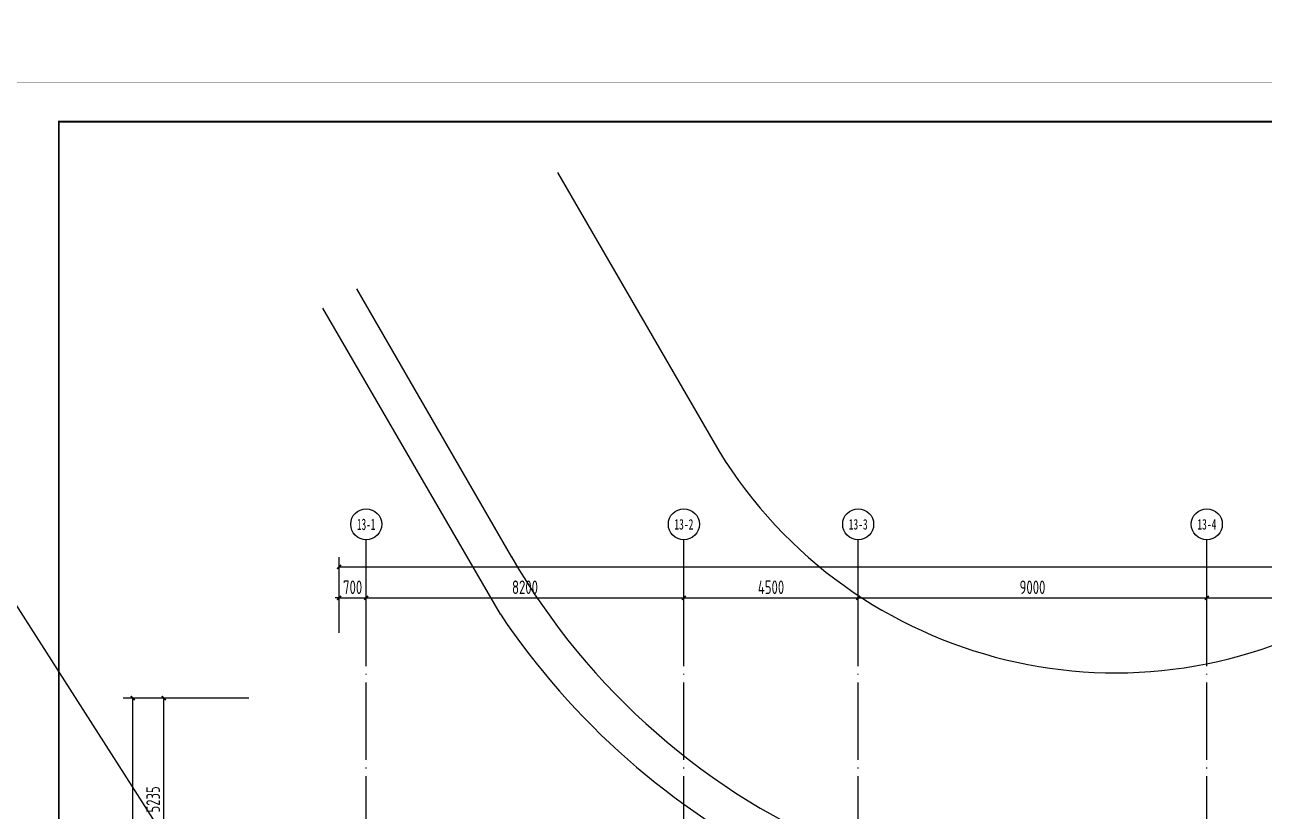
# Model space of a CAD drawing. Extents: x -228436 to 200315, y -41539 to 163917.
# Drawn here: x -9013 to 22981, y 20314 to 40615 of the extents above; entities that cross this region are included whole.
import ezdxf
from ezdxf.enums import TextEntityAlignment as Align

# ---------------------------------------------------------------- set-up
doc = ezdxf.new("R2010")
doc.units = 0
doc.header["$LTSCALE"] = 1000
doc.header["$MEASUREMENT"] = 0
doc.linetypes.add('X-104 13#平面$0$109 3#平面$0$DASH', pattern=[0.35, 0.25, -0.1])
doc.linetypes.add('X-104 13#平面$0$DOTE', pattern=[2.42, 2, -0.2, 0.02, -0.2])
for name, color, linetype in [('AXIS_TEXT', 7, 'Continuous'), ('X-104 13#平面$0$01-标注_轴线坐标', 132, 'Continuous'), ('X-104 13#平面$0$02-TEXT_轴号', 7, 'Continuous'), ('X-104 13#平面$0$A-O_散水', 134, 'Continuous'), ('X-104 13#平面$0$A_AXIS-轴线', 36, 'X-104 13#平面$0$DOTE'), ('X-104 13#平面$0$M-场地 车库入口', 41, 'Continuous'), ('X-104 13#平面$0$M-绿化 首层轮廓', 197, 'Continuous'), ('X-104 13#平面$0$M-道路 边线', 151, 'Continuous')]:
    doc.layers.add(name, color=color, linetype=linetype)
doc.layers.add('X-104 13#平面$0$DIM_MODI', color=6, linetype='Continuous', plot=False)
doc.styles.add('COMPLEX', font='COMPLEX')
doc.styles.add('X-104 13#平面$0$_TCH_AXIS', font='STXIHEI_0.TTF', dxfattribs={"width": 0.75})
doc.styles.add('X-104 13#平面$0$_TCH_DIM_T3', font='ros1.shx', dxfattribs={"width": 0.8, "bigfont": 'jd.shx'})
doc.dimstyles.new('X-104 13#平面$0$_TCH_ARCH&&100', dxfattribs={"dimtxt": 350, "dimasz": 100, "dimexe": 250, "dimexo": 300, "dimgap": 100, "dimtad": 1, "dimdec": 0, "dimzin": 0, "dimdsep": 46, "dimtxsty": 'X-104 13#平面$0$_TCH_DIM_T3', "dimblk": 'X-104 13#平面$0$_ArchTick', "dimcen": 0.09, "dimclrt": 7, "dimazin": 2, "dimtfac": 1, "dimtdec": 0, "dimtix": 1, "dimtmove": 2, "dimatfit": 3, "dimfxl": 0, "dimtolj": 1, "dimtzin": 0, "dimarcsym": 0})

# ---------------------------------------------------------------- blocks, each defined once
blk = doc.blocks.new('图框-A1')
for points, const_width in [([(0, 0), (841, 0), (841, 594), (0, 594)], 0.05), ([(766, 584), (25, 584), (25, 10), (766, 10)], 0.5)]:
    blk.add_lwpolyline(points, close=True, dxfattribs=dict(const_width=const_width))
blk = doc.blocks.new('X-104 13#平面$0$_ArchTick')
at = {"color": 0, "linetype": 'ByBlock', "const_width": 0.4}
blk.add_lwpolyline([(-0.5, -0.5), (0.5, 0.5)], dxfattribs=at)
blk = doc.blocks.new('*D735')
at = {"layer": 'Defpoints', "color": 0, "transparency": 16777216}
for p in [(-6225, 23235), (-2925, 23235), (-2925, -2700)]:
    blk.add_point(p, dxfattribs=at)
at = {"layer": 'X-104 13#平面$0$01-标注_轴线坐标', "color": 0, "lineweight": -2, "transparency": 16777216}
for p, q in [((-3225, 23235), (-6475, 23235)), ((-6225, -2700), (-6225, 23235)), ((-3225, -2700), (-6475, -2700))]:
    blk.add_line(p, q, dxfattribs=at)
at = {"layer": 'X-104 13#平面$0$01-标注_轴线坐标', "color": 0, "lineweight": -2, "transparency": 16777216, "xscale": 100, "yscale": 100, "zscale": 100}
for p, rotation in [((-6225, 23235), 90), ((-6225, -2700), 270)]:
    blk.add_blockref('X-104 13#平面$0$_ArchTick', p, dxfattribs=dict(at, rotation=rotation))
at = {"layer": 'X-104 13#平面$0$01-标注_轴线坐标', "color": 7, "transparency": 16777216, "insert": (-6500, 10268), "char_height": 350, "attachment_point": 5, "rotation": 90, "style": 'X-104 13#平面$0$_TCH_DIM_T3'}
blk.add_mtext('\\A1;25935', dxfattribs=at)
blk = doc.blocks.new('*D740')
at = {"layer": 'Defpoints', "color": 0, "transparency": 16777216}
for p in [(-5425, 23235), (-2925, 23235), (-2925, 18000)]:
    blk.add_point(p, dxfattribs=at)
at = {"layer": 'X-104 13#平面$0$01-标注_轴线坐标', "color": 0, "lineweight": -2, "transparency": 16777216}
for p, q in [((-3225, 23235), (-5675, 23235)), ((-5425, 18000), (-5425, 23235)), ((-3225, 18000), (-5675, 18000))]:
    blk.add_line(p, q, dxfattribs=at)
at = {"layer": 'X-104 13#平面$0$01-标注_轴线坐标', "color": 0, "lineweight": -2, "transparency": 16777216, "xscale": 100, "yscale": 100, "zscale": 100}
for p, rotation in [((-5425, 23235), 90), ((-5425, 18000), 270)]:
    blk.add_blockref('X-104 13#平面$0$_ArchTick', p, dxfattribs=dict(at, rotation=rotation))
at = {"layer": 'X-104 13#平面$0$01-标注_轴线坐标', "color": 7, "transparency": 16777216, "insert": (-5700, 20618), "char_height": 350, "attachment_point": 5, "rotation": 90, "style": 'X-104 13#平面$0$_TCH_DIM_T3'}
blk.add_mtext('\\A1;5235', dxfattribs=at)
blk = doc.blocks.new('_AXISO')
blk.add_circle((0, 0), 0.5)
at = {"layer": 'AXIS_TEXT', "style": 'COMPLEX', "width": 1.041667}
blk.add_attdef('A', text='', height=0.56, dxfattribs=at).set_placement((-0.25, -0.28), (0.25, -0.28), align=Align.FIT)
blk = doc.blocks.new('*D751')
at = {"layer": 'Defpoints', "color": 0, "transparency": 16777216}
for p in [(58400, 26620), (-900, 24620), (58400, 24620)]:
    blk.add_point(p, dxfattribs=at)
at = {"layer": 'X-104 13#平面$0$01-标注_轴线坐标', "color": 0, "lineweight": -2, "transparency": 16777216}
for p, q in [((-900, 24920), (-900, 26870)), ((-900, 26620), (58400, 26620)), ((58400, 24920), (58400, 26870))]:
    blk.add_line(p, q, dxfattribs=at)
at = {"layer": 'X-104 13#平面$0$01-标注_轴线坐标', "color": 0, "lineweight": -2, "transparency": 16777216, "xscale": 100, "yscale": 100, "zscale": 100, "rotation": 180}
blk.add_blockref('X-104 13#平面$0$_ArchTick', (-900, 26620), dxfattribs=at)
at = {"layer": 'X-104 13#平面$0$01-标注_轴线坐标', "color": 0, "lineweight": -2, "transparency": 16777216, "xscale": 100, "yscale": 100, "zscale": 100}
blk.add_blockref('X-104 13#平面$0$_ArchTick', (58400, 26620), dxfattribs=at)
at = {"layer": 'X-104 13#平面$0$01-标注_轴线坐标', "color": 7, "transparency": 16777216, "insert": (28750, 26895), "char_height": 350, "attachment_point": 5, "style": 'X-104 13#平面$0$_TCH_DIM_T3'}
blk.add_mtext('\\A1;59300', dxfattribs=at)
blk = doc.blocks.new('*D752')
at = {"layer": 'Defpoints', "color": 0, "transparency": 16777216}
for p in [(-200, 25820), (-900, 24620), (-200, 24620)]:
    blk.add_point(p, dxfattribs=at)
at = {"layer": 'X-104 13#平面$0$01-标注_轴线坐标', "color": 0, "lineweight": -2, "transparency": 16777216}
for p, q in [((-900, 24920), (-900, 26070)), ((-200, 24920), (-200, 26070)), ((-900, 25820), (-1000, 25820)), ((-900, 25820), (-200, 25820)), ((-200, 25820), (-100, 25820))]:
    blk.add_line(p, q, dxfattribs=at)
at = {"layer": 'X-104 13#平面$0$01-标注_轴线坐标', "color": 0, "lineweight": -2, "transparency": 16777216, "xscale": 100, "yscale": 100, "zscale": 100}
blk.add_blockref('X-104 13#平面$0$_ArchTick', (-900, 25820), dxfattribs=at)
at = {"layer": 'X-104 13#平面$0$01-标注_轴线坐标', "color": 0, "lineweight": -2, "transparency": 16777216, "xscale": 100, "yscale": 100, "zscale": 100, "rotation": 180}
blk.add_blockref('X-104 13#平面$0$_ArchTick', (-200, 25820), dxfattribs=at)
at = {"layer": 'X-104 13#平面$0$01-标注_轴线坐标', "color": 7, "transparency": 16777216, "insert": (-550, 26095), "char_height": 350, "attachment_point": 5, "style": 'X-104 13#平面$0$_TCH_DIM_T3'}
blk.add_mtext('\\A1;700', dxfattribs=at)
blk = doc.blocks.new('*D753')
at = {"layer": 'Defpoints', "color": 0, "transparency": 16777216}
for p in [(8000, 25820), (-200, 24620), (8000, 24620)]:
    blk.add_point(p, dxfattribs=at)
at = {"layer": 'X-104 13#平面$0$01-标注_轴线坐标', "color": 0, "lineweight": -2, "transparency": 16777216}
for p, q in [((-200, 24920), (-200, 26070)), ((8000, 24920), (8000, 26070)), ((-200, 25820), (8000, 25820))]:
    blk.add_line(p, q, dxfattribs=at)
at = {"layer": 'X-104 13#平面$0$01-标注_轴线坐标', "color": 0, "lineweight": -2, "transparency": 16777216, "xscale": 100, "yscale": 100, "zscale": 100, "rotation": 180}
blk.add_blockref('X-104 13#平面$0$_ArchTick', (-200, 25820), dxfattribs=at)
at = {"layer": 'X-104 13#平面$0$01-标注_轴线坐标', "color": 0, "lineweight": -2, "transparency": 16777216, "xscale": 100, "yscale": 100, "zscale": 100}
blk.add_blockref('X-104 13#平面$0$_ArchTick', (8000, 25820), dxfattribs=at)
at = {"layer": 'X-104 13#平面$0$01-标注_轴线坐标', "color": 7, "transparency": 16777216, "insert": (3900, 26095), "char_height": 350, "attachment_point": 5, "style": 'X-104 13#平面$0$_TCH_DIM_T3'}
blk.add_mtext('\\A1;8200', dxfattribs=at)
blk = doc.blocks.new('*D754')
at = {"layer": 'Defpoints', "color": 0, "transparency": 16777216}
for p in [(12500, 25820), (8000, 24620), (12500, 24620)]:
    blk.add_point(p, dxfattribs=at)
at = {"layer": 'X-104 13#平面$0$01-标注_轴线坐标', "color": 0, "lineweight": -2, "transparency": 16777216}
for p, q in [((8000, 24920), (8000, 26070)), ((12500, 24920), (12500, 26070)), ((8000, 25820), (12500, 25820))]:
    blk.add_line(p, q, dxfattribs=at)
at = {"layer": 'X-104 13#平面$0$01-标注_轴线坐标', "color": 0, "lineweight": -2, "transparency": 16777216, "xscale": 100, "yscale": 100, "zscale": 100, "rotation": 180}
blk.add_blockref('X-104 13#平面$0$_ArchTick', (8000, 25820), dxfattribs=at)
at = {"layer": 'X-104 13#平面$0$01-标注_轴线坐标', "color": 0, "lineweight": -2, "transparency": 16777216, "xscale": 100, "yscale": 100, "zscale": 100}
blk.add_blockref('X-104 13#平面$0$_ArchTick', (12500, 25820), dxfattribs=at)
at = {"layer": 'X-104 13#平面$0$01-标注_轴线坐标', "color": 7, "transparency": 16777216, "insert": (10250, 26095), "char_height": 350, "attachment_point": 5, "style": 'X-104 13#平面$0$_TCH_DIM_T3'}
blk.add_mtext('\\A1;4500', dxfattribs=at)
blk = doc.blocks.new('*D755')
at = {"layer": 'Defpoints', "color": 0, "transparency": 16777216}
for p in [(21500, 25820), (12500, 24620), (21500, 24620)]:
    blk.add_point(p, dxfattribs=at)
at = {"layer": 'X-104 13#平面$0$01-标注_轴线坐标', "color": 0, "lineweight": -2, "transparency": 16777216}
for p, q in [((12500, 24920), (12500, 26070)), ((21500, 24920), (21500, 26070)), ((12500, 25820), (21500, 25820))]:
    blk.add_line(p, q, dxfattribs=at)
at = {"layer": 'X-104 13#平面$0$01-标注_轴线坐标', "color": 0, "lineweight": -2, "transparency": 16777216, "xscale": 100, "yscale": 100, "zscale": 100, "rotation": 180}
blk.add_blockref('X-104 13#平面$0$_ArchTick', (12500, 25820), dxfattribs=at)
at = {"layer": 'X-104 13#平面$0$01-标注_轴线坐标', "color": 0, "lineweight": -2, "transparency": 16777216, "xscale": 100, "yscale": 100, "zscale": 100}
blk.add_blockref('X-104 13#平面$0$_ArchTick', (21500, 25820), dxfattribs=at)
at = {"layer": 'X-104 13#平面$0$01-标注_轴线坐标', "color": 7, "transparency": 16777216, "insert": (17000, 26095), "char_height": 350, "attachment_point": 5, "style": 'X-104 13#平面$0$_TCH_DIM_T3'}
blk.add_mtext('\\A1;9000', dxfattribs=at)
blk = doc.blocks.new('*D756')
at = {"layer": 'Defpoints', "color": 0, "transparency": 16777216}
for p in [(30500, 25820), (21500, 24620), (30500, 24620)]:
    blk.add_point(p, dxfattribs=at)
at = {"layer": 'X-104 13#平面$0$01-标注_轴线坐标', "color": 0, "lineweight": -2, "transparency": 16777216}
for p, q in [((21500, 24920), (21500, 26070)), ((30500, 24920), (30500, 26070)), ((21500, 25820), (30500, 25820))]:
    blk.add_line(p, q, dxfattribs=at)
at = {"layer": 'X-104 13#平面$0$01-标注_轴线坐标', "color": 0, "lineweight": -2, "transparency": 16777216, "xscale": 100, "yscale": 100, "zscale": 100, "rotation": 180}
blk.add_blockref('X-104 13#平面$0$_ArchTick', (21500, 25820), dxfattribs=at)
at = {"layer": 'X-104 13#平面$0$01-标注_轴线坐标', "color": 0, "lineweight": -2, "transparency": 16777216, "xscale": 100, "yscale": 100, "zscale": 100}
blk.add_blockref('X-104 13#平面$0$_ArchTick', (30500, 25820), dxfattribs=at)
at = {"layer": 'X-104 13#平面$0$01-标注_轴线坐标', "color": 7, "transparency": 16777216, "insert": (26000, 26095), "char_height": 350, "attachment_point": 5, "style": 'X-104 13#平面$0$_TCH_DIM_T3'}
blk.add_mtext('\\A1;9000', dxfattribs=at)
blk = doc.blocks.new('X-104 13#平面$0$jtrsyt')
at = {"ltscale": 0.02}
blk.add_arc((20030, 25300), 32583, 239.9998, 270, dxfattribs=at)
blk = doc.blocks.new('X-104 13#平面$0$A$C0BB3323F')
at = {"layer": 'X-104 13#平面$0$M-绿化 首层轮廓'}
for q in [(-418, 35000), (4165, 27097)]:
    blk.add_line((4165, 27097), q, dxfattribs=at)
blk.add_arc((20226, 37873), 19341, 213.8613, 243.4185, dxfattribs=at)
at = {"layer": 'X-104 13#平面$0$M-道路 边线'}
for p, q in [((5642, 38504), (9646, 31580)), ((448, 35501), (4452, 28576))]:
    blk.add_line(p, q, dxfattribs=at)
for radius, end in [(12000, 300.0409), (18000, 247.6701)]:
    blk.add_arc((20034, 37588), radius, 210.0409, end, dxfattribs=at)
blk = doc.blocks.new('X-104 13#平面$0$轴网')
at = {"layer": 'X-104 13#平面$0$01-标注_轴线坐标'}
for p, q in [((-200, 24620.3), (-200, 27320.3)), ((8000, 24620.3), (8000, 27320.3)), ((12500, 24620.3), (12500, 27320.3)), ((21500, 24620.3), (21500, 27320.3))]:
    blk.add_line(p, q, dxfattribs=at)
at = {"layer": 'X-104 13#平面$0$A_AXIS-轴线', "linetype": 'X-104 13#平面$0$DOTE'}
for p, q in [((-200, -7401), (-200, 24620.3)), ((8000, -7401), (8000, 24620.3)), ((12500, -7401), (12500, 24620.3)), ((21500, -7401), (21500, 24620.3))]:
    blk.add_line(p, q, dxfattribs=at)
at = {"layer": 'X-104 13#平面$0$01-标注_轴线坐标'}
ref = blk.add_blockref('_AXISO', (-200, 27720.3), dxfattribs=dict(at, xscale=800, yscale=800, zscale=800))
ref.add_attrib('A', '13-1', dxfattribs={"layer": 'X-104 13#平面$0$02-TEXT_轴号', "height": 294.76, "style": 'X-104 13#平面$0$_TCH_AXIS', "width": 0.806882}).set_placement((-438.1, 27572.9), (38.1, 27572.9), align=Align.FIT)
ref = blk.add_blockref('_AXISO', (8000, 27720.3), dxfattribs=dict(at, xscale=800, yscale=800, zscale=800))
ref.add_attrib('A', '13-2', dxfattribs={"layer": 'X-104 13#平面$0$02-TEXT_轴号', "height": 271.23, "style": 'X-104 13#平面$0$_TCH_AXIS', "width": 0.902277}).set_placement((7755, 27584.6), (8245, 27584.6), align=Align.FIT)
ref = blk.add_blockref('_AXISO', (12500, 27720.3), dxfattribs=dict(at, xscale=800, yscale=800, zscale=800))
ref.add_attrib('A', '13-3', dxfattribs={"layer": 'X-104 13#平面$0$02-TEXT_轴号', "height": 271.46, "style": 'X-104 13#平面$0$_TCH_AXIS', "width": 0.901283}).set_placement((12255.1, 27584.5), (12744.9, 27584.5), align=Align.FIT)
ref = blk.add_blockref('_AXISO', (21500, 27720.3), dxfattribs=dict(at, xscale=800, yscale=800, zscale=800))
ref.add_attrib('A', '13-4', dxfattribs={"layer": 'X-104 13#平面$0$02-TEXT_轴号', "height": 270.2, "style": 'X-104 13#平面$0$_TCH_AXIS', "width": 0.906749}).set_placement((21254.7, 27585.2), (21745.3, 27585.2), align=Align.FIT)
for p1, p2, distance, picture, middle in [((-900, 24620.3), (58400, 24620.3), 2000, '*D751', (28750, 26895.3)), ((-900, 24620.3), (-200, 24620.3), 1200, '*D752', (-550, 26095.3)), ((-200, 24620.3), (8000, 24620.3), 1200, '*D753', (3900, 26095.3)), ((8000, 24620.3), (12500, 24620.3), 1200, '*D754', (10250, 26095.3)), ((12500, 24620.3), (21500, 24620.3), 1200, '*D755', (17000, 26095.3)), ((21500, 24620.3), (30500, 24620.3), 1200, '*D756', (26000, 26095.3)), ((-2925, -2700), (-2925, 23235.1), 3300, '*D735', (-6500, 10267.5)), ((-2925, 18000), (-2925, 23235.1), 2500, '*D740', (-5700, 20617.5))]:
    dim = blk.add_aligned_dim(p1=p1, p2=p2, distance=distance, dimstyle='X-104 13#平面$0$_TCH_ARCH&&100', dxfattribs=at)
    dim.commit()
    dim.dimension.update_dxf_attribs({"geometry": picture, "text_midpoint": middle})
blk = doc.blocks.new('X-104 13#平面')
at = {"layer": 'X-104 13#平面$0$A-O_散水', "linetype": 'X-104 13#平面$0$109 3#平面$0$DASH'}
blk.add_lwpolyline([(38135.7, 22616.7), (37685.2, 23395.8), (33703.1, 21092.9, -0.1316535), (17714.7, 16796.6, -0.1214187), (12555.5, 18064.3), (10136, 12364.3)], format="xyb", dxfattribs=at)
at = {"layer": 'X-104 13#平面$0$DIM_MODI'}
blk.add_line((914.9, 9787.2), (-29996.3, 58074.9), dxfattribs=at)
at = {"xscale": 100, "yscale": 100, "zscale": 100}
blk.add_blockref('图框-A1', (-10634.5, -20285.2), dxfattribs=at)
for name, p in [('X-104 13#平面$0$A$C0BB3323F', (-900, -1700)), ('X-104 13#平面$0$轴网', (0, 0))]:
    blk.add_blockref(name, p)
at = {"layer": 'X-104 13#平面$0$M-场地 车库入口', "ltscale": 200, "rotation": 30.04109946673724}
blk.add_blockref('X-104 13#平面$0$jtrsyt', (13018, 16850.5), dxfattribs=at)

msp = doc.modelspace()

# ---------------------------------------------------------------- block references
msp.add_blockref('X-104 13#平面', (0, 0))

doc.saveas('drawing.dxf')
